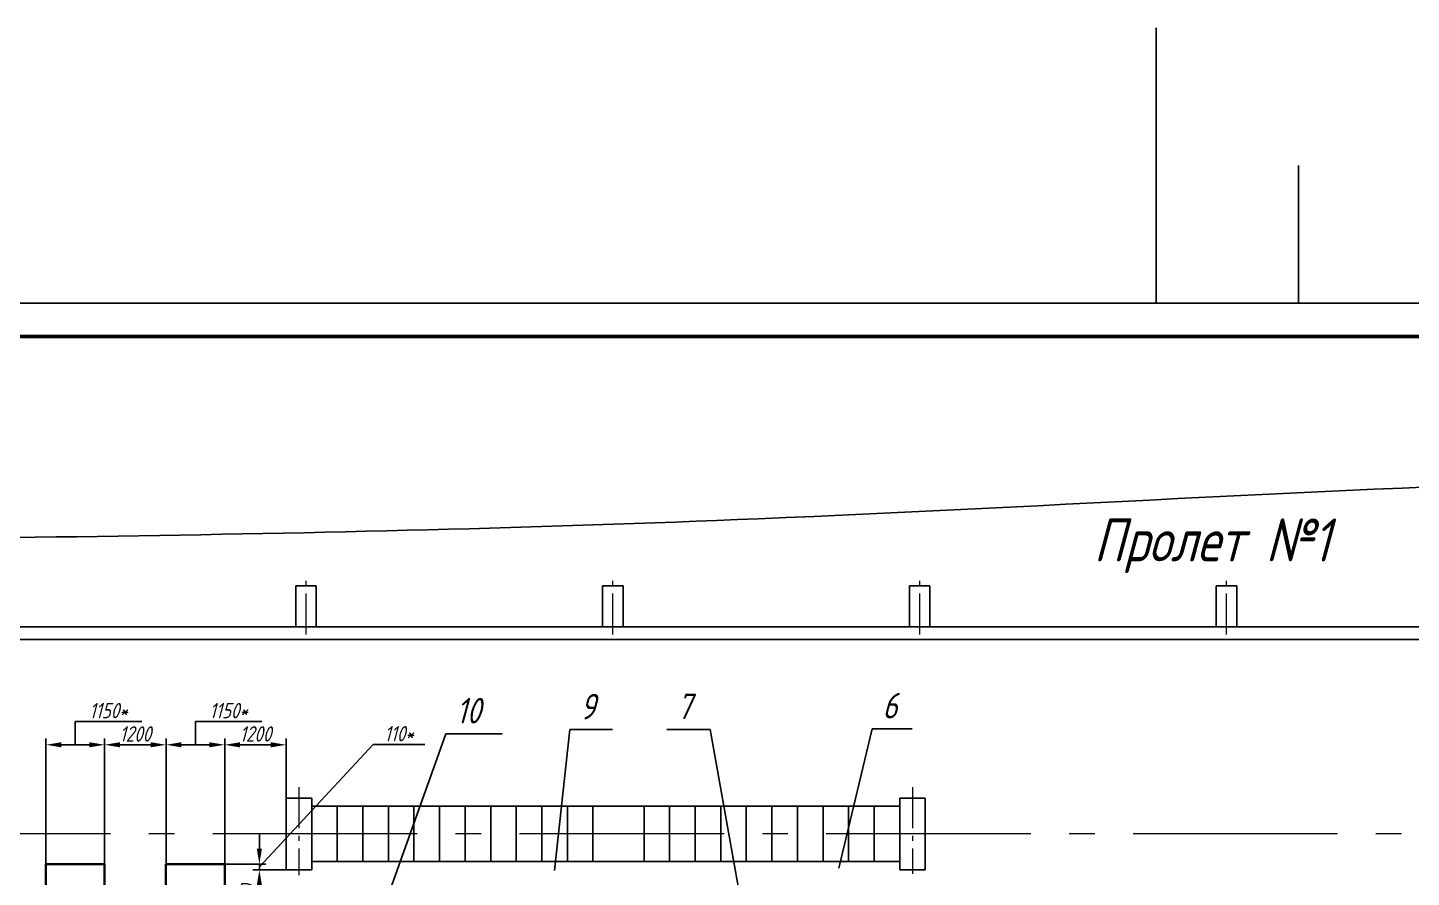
# Model space of a CAD drawing. Header units: millimetres. Extents: x -80926 to 207199, y -554506 to -32322.
# Drawn here: x 14348 to 41408, y -308752 to -292140 of the extents above; entities that cross this region are included whole.
import ezdxf

# ---------------------------------------------------------------- set-up
doc = ezdxf.new("R2010")
doc.units = ezdxf.units.MM
doc.linetypes.add('GOST2.303 6', pattern=[12, 8, -1.5, 1, -1.5])
for name, color, linetype, lineweight in [('CENTER', 10, 'GOST2.303 6', 15), ('DIM', 5, 'Continuous', 15), ('KORP', 200, 'Continuous', 40)]:
    doc.layers.add(name, color=color, linetype=linetype, lineweight=lineweight)
doc.styles.add('GOST 2.304', font='CS_Gost2304.shx', dxfattribs={"oblique": 15})
doc.dimstyles.new('GOST', dxfattribs={"dimscale": 0, "dimtxt": 3, "dimasz": 3, "dimexe": 1.25, "dimexo": 0, "dimtad": 1, "dimtoh": 1, "dimdec": 3, "dimtxsty": 'GOST 2.304', "dimcen": 5, "dimadec": 3, "dimazin": 2, "dimtfac": 0.75, "dimtdec": 4, "dimtmove": 1, "dimatfit": 3, "dimfxl": 0, "dimtolj": 1, "dimarcsym": 0})

# ---------------------------------------------------------------- blocks, each defined once
blk = doc.blocks.new('*D236')
at = {"layer": 'Defpoints', "color": 0}
for p in [(18203, -306162), (19403, -307204), (18203, -308494)]:
    blk.add_point(p, dxfattribs=at)
at = {"layer": 'DIM', "color": 0, "lineweight": -2}
for p, q in [((18203, -308494), (18203, -306037)), ((19403, -307204), (19403, -306037)), ((19103, -306162), (18503, -306162))]:
    blk.add_line(p, q, dxfattribs=at)
at = {"layer": 'DIM', "color": 0}
for points in [[(18503, -306112), (18503, -306212), (18203, -306162)], [(19103, -306112), (19103, -306212), (19403, -306162)]]:
    blk.add_solid(points, dxfattribs=at)
at = {"layer": 'DIM', "color": 0, "insert": (18803, -305949), "char_height": 300, "attachment_point": 5, "style": 'GOST 2.304'}
blk.add_mtext('\\A1;1200', dxfattribs=at)
blk = doc.blocks.new('*D237')
at = {"layer": 'Defpoints', "color": 0}
for p in [(15853, -306161), (15853, -308494), (17053, -308494)]:
    blk.add_point(p, dxfattribs=at)
at = {"layer": 'DIM', "color": 0, "lineweight": -2}
for p, q in [((15853, -308494), (15853, -306036)), ((17053, -308494), (17053, -306036)), ((16753, -306161), (16153, -306161))]:
    blk.add_line(p, q, dxfattribs=at)
at = {"layer": 'DIM', "color": 0}
for points in [[(16153, -306111), (16153, -306211), (15853, -306161)], [(16753, -306111), (16753, -306211), (17053, -306161)]]:
    blk.add_solid(points, dxfattribs=at)
at = {"layer": 'DIM', "color": 0, "insert": (16453, -305949), "char_height": 300, "attachment_point": 5, "style": 'GOST 2.304'}
blk.add_mtext('\\A1;1200', dxfattribs=at)
blk = doc.blocks.new('*D238')
at = {"layer": 'Defpoints', "color": 0}
for p in [(14703, -306161), (14703, -308494), (15853, -308494)]:
    blk.add_point(p, dxfattribs=at)
at = {"layer": 'DIM', "color": 0, "lineweight": -2}
for p, q in [((15278, -306161), (15278, -305705)), ((15278, -305705), (16578, -305705)), ((14703, -308494), (14703, -306036)), ((15853, -308494), (15853, -306036)), ((15553, -306161), (15003, -306161))]:
    blk.add_line(p, q, dxfattribs=at)
at = {"layer": 'DIM', "color": 0}
for points in [[(15003, -306111), (15003, -306211), (14703, -306161)], [(15553, -306111), (15553, -306211), (15853, -306161)]]:
    blk.add_solid(points, dxfattribs=at)
at = {"layer": 'DIM', "color": 0, "insert": (15928, -305493), "char_height": 300, "attachment_point": 5, "style": 'GOST 2.304'}
blk.add_mtext('\\A1;1150*', dxfattribs=at)
blk = doc.blocks.new('*D239')
at = {"layer": 'Defpoints', "color": 0}
for p in [(18203, -306161), (17053, -308494), (18203, -308494)]:
    blk.add_point(p, dxfattribs=at)
at = {"layer": 'DIM', "color": 0, "lineweight": -2}
for p, q in [((17628, -306161), (17628, -305705)), ((17628, -305705), (18928, -305705)), ((17053, -308494), (17053, -306036)), ((18203, -308494), (18203, -306036)), ((17353, -306161), (17903, -306161))]:
    blk.add_line(p, q, dxfattribs=at)
at = {"layer": 'DIM', "color": 0}
for points in [[(17353, -306111), (17353, -306211), (17053, -306161)], [(17903, -306111), (17903, -306211), (18203, -306161)]]:
    blk.add_solid(points, dxfattribs=at)
at = {"layer": 'DIM', "color": 0, "insert": (18278, -305493), "char_height": 300, "attachment_point": 5, "style": 'GOST 2.304'}
blk.add_mtext('\\A1;1150*', dxfattribs=at)
blk = doc.blocks.new('*D245')
at = {"layer": 'Defpoints', "color": 0, "ltscale": 100}
for p in [(19812, -308604), (18879, -309804), (19403, -309804)]:
    blk.add_point(p, dxfattribs=at)
at = {"layer": 'DIM', "color": 0, "lineweight": -2, "ltscale": 100}
for p, q in [((19812, -308604), (18754, -308604)), ((18879, -308904), (18879, -309504)), ((19403, -309804), (18754, -309804))]:
    blk.add_line(p, q, dxfattribs=at)
at = {"layer": 'DIM', "color": 0, "ltscale": 100}
for points in [[(18829, -308904), (18929, -308904), (18879, -308604)], [(18829, -309504), (18929, -309504), (18879, -309804)]]:
    blk.add_solid(points, dxfattribs=at)
at = {"layer": 'DIM', "color": 0, "ltscale": 100, "insert": (18667, -309204), "char_height": 300, "attachment_point": 5, "rotation": 90, "style": 'GOST 2.304'}
blk.add_mtext('\\A1;1200', dxfattribs=at)
blk = doc.blocks.new('*D254')
at = {"layer": 'Defpoints', "color": 0, "ltscale": 100}
for p in [(18203, -308494), (18758, -308604), (18879, -308604)]:
    blk.add_point(p, dxfattribs=at)
at = {"layer": 'DIM', "color": 0, "lineweight": -2, "ltscale": 100}
for p, q in [((18879, -308549), (21103, -306157)), ((21103, -306157), (22117, -306157)), ((18879, -308194), (18879, -307894)), ((18203, -308494), (19004, -308494)), ((18758, -308604), (19004, -308604)), ((18879, -308494), (18879, -308604)), ((18879, -308494), (18879, -308604)), ((18879, -308904), (18879, -309204))]:
    blk.add_line(p, q, dxfattribs=at)
at = {"layer": 'DIM', "color": 0, "ltscale": 100}
for points in [[(18829, -308194), (18929, -308194), (18879, -308494)], [(18829, -308904), (18929, -308904), (18879, -308604)]]:
    blk.add_solid(points, dxfattribs=at)
at = {"layer": 'DIM', "color": 0, "ltscale": 100, "insert": (21610, -305944), "char_height": 300, "attachment_point": 5, "style": 'GOST 2.304'}
blk.add_mtext('\\A1;110*', dxfattribs=at)

msp = doc.modelspace()

# ---------------------------------------------------------------- linework, layer by layer
at = {"ltscale": 100}
for p, q in [((36416.6582, -292140.2951), (36416.6582, -297528.7465)), ((39199.3118, -294834.5208), (39199.3118, -297528.7465))]:
    msp.add_line(p, q, dxfattribs=at)
for p, q in [((-15400.6882, -297528.7465), (39199.3118, -297528.7465)), ((39199.3118, -297528.7465), (93799.3118, -297528.7465)), ((19592.6579, -303053.9469), (19992.6579, -303053.9469)), ((19592.6579, -303853.9469), (19592.6579, -303053.9469)), ((19992.6579, -303053.9469), (19992.6579, -303853.9469)), ((25592.6579, -303053.9469), (25992.6579, -303053.9469)), ((25592.6579, -303853.9469), (25592.6579, -303053.9469)), ((25992.6579, -303053.9469), (25992.6579, -303853.9469)), ((31592.6579, -303053.9469), (31992.6579, -303053.9469)), ((31592.6579, -303853.9469), (31592.6579, -303053.9469)), ((31992.6579, -303053.9469), (31992.6579, -303853.9469)), ((37592.6579, -303053.9469), (37992.6579, -303053.9469)), ((37592.6579, -303853.9469), (37592.6579, -303053.9469)), ((37992.6579, -303053.9469), (37992.6579, -303853.9469)), ((79402.6579, -303853.9469), (7192.6579, -303853.9469)), ((37992.6579, -303853.9469), (37592.6579, -303853.9469)), ((79652.6579, -304103.9469), (7192.6579, -304103.9469)), ((19902.6579, -307203.9469), (19402.6579, -307203.9469)), ((19402.6579, -307203.9469), (19402.6579, -308603.9469)), ((19902.6579, -307203.9469), (19902.6579, -308603.9469)), ((19902.6579, -307361.8993), (31402.6579, -307361.8993)), ((20402.6579, -308445.9944), (20402.6579, -307361.8993)), ((20902.6579, -308445.9944), (20902.6579, -307361.8993)), ((21402.6579, -308445.9944), (21402.6579, -307361.8993)), ((21902.6579, -308445.9944), (21902.6579, -307361.8993)), ((22402.6579, -308445.9944), (22402.6579, -307361.8993)), ((22902.6579, -308445.9944), (22902.6579, -307361.8993)), ((23402.6579, -308445.9944), (23402.6579, -307361.8993)), ((23902.6579, -308445.9944), (23902.6579, -307361.8993)), ((24402.6579, -308445.9944), (24402.6579, -307361.8993)), ((24902.6579, -308445.9944), (24902.6579, -307361.8993)), ((25402.6579, -308445.9944), (25402.6579, -307361.8993)), ((26402.6579, -308445.9944), (26402.6579, -307361.8993)), ((26902.6579, -308445.9944), (26902.6579, -307361.8993)), ((27402.6579, -308445.9944), (27402.6579, -307361.8993)), ((27902.6579, -308445.9944), (27902.6579, -307361.8993)), ((28402.6579, -308445.9944), (28402.6579, -307361.8993)), ((28902.6579, -308445.9944), (28902.6579, -307361.8993)), ((29402.6579, -308445.9944), (29402.6579, -307361.8993)), ((29902.6579, -308445.9944), (29902.6579, -307361.8993)), ((30402.6579, -308445.9944), (30402.6579, -307361.8993)), ((30902.6579, -308445.9944), (30902.6579, -307361.8993)), ((31902.6579, -307203.9469), (31402.6579, -307203.9469)), ((31402.6579, -307203.9469), (31402.6579, -308603.9469)), ((31902.6579, -307203.9469), (31902.6579, -308603.9469)), ((19902.6579, -308445.9944), (31402.6579, -308445.9944)), ((19402.6579, -308603.9469), (19902.6579, -308603.9469)), ((31402.6579, -308603.9469), (31902.6579, -308603.9469))]:
    msp.add_line(p, q)
at = {"color": 7, "linetype": 'Continuous', "lineweight": 60}
msp.add_line((94999.3118, -298178.7465), (-14360.6882, -298178.7465), dxfattribs=at)
at = {"color": 1, "linetype": 'Continuous', "lineweight": 25, "ltscale": 100}
for p, q in [((21402.2391, -309088.7478), (22528.73, -305944.2717)), ((22528.73, -305944.2717), (23625.2046, -305944.2717)), ((24650.3747, -308619.2221), (24951.3062, -305865.222)), ((24951.3062, -305865.222), (25785.2808, -305865.222)), ((26846.9782, -305860.658), (27693.4528, -305860.658)), ((28251.2792, -308962.187), (27693.4528, -305860.658)), ((30211.213, -308576.5892), (30863.7989, -305846.2777)), ((30863.7989, -305846.2777), (31647.7735, -305846.2777))]:
    msp.add_line(p, q, dxfattribs=at)
at = {"start_tangent": (0.3660213996, 0.930606434), "end_tangent": (0.9880728766, -0.1539869819)}
msp.add_spline([(-6391.6721, -304103.9469), (-6202.8086, -303170.1174), (-4686.1268, -302633.3071), (-388.8621, -302275.4337), (2633.9688, -302212.2795), (28635.0418, -301743.0165), (46173.7207, -300972.5901), (57815.0244, -301103.8591), (72516.3497, -302284.4356), (77864.5748, -302283.035), (79191.758, -302246.4466)], degree=3, dxfattribs=at)
msp.add_open_spline([(-6391.6721, -304103.9469), (-6539.0869, -304510.5237), (-7593.8484, -311447.1481), (-8990.4567, -314571.8286), (-8967.2601, -329031.0901), (2645.5737, -330696.4969), (16923.3895, -329264.1046), (34735.8984, -329998.1005), (50856.0059, -329836.9321), (72116.3727, -329355.3163), (82007.7686, -330752.1078), (82599.1026, -321086.1843), (82921.1958, -313174.5372), (83700.5195, -306761.4353), (83438.3072, -302457.8576), (81910.1969, -302749.5348), (80198.5862, -302557.446), (79191.758, -302246.4466)], degree=3, knots=[801.6625174448, 801.6625174448, 801.6625174448, 801.6625174448, 2111.8071712127, 11138.3698301209, 23394.6988272199, 31668.3245429155, 50102.1857783468, 67549.1935370648, 85138.7487895182, 97029.3574073722, 117856.6013994624, 126232.1472898463, 136100.3298398128, 142525.9250569345, 147083.6997114652, 148988.7913002833, 149566.3012723248, 149566.3012723248, 149566.3012723248, 149566.3012723248])
at = {"layer": 'CENTER', "ltscale": 100}
for p, q in [((19792.6579, -304003.0269), (19792.6579, -302922.0265)), ((25792.6579, -304003.0269), (25792.6579, -302922.0265)), ((31792.6579, -304003.0269), (31792.6579, -302922.0265)), ((37792.6579, -304003.0269), (37792.6579, -302922.0265)), ((19652.6579, -306988.464), (19652.6579, -308708.5637)), ((31652.6579, -306988.464), (31652.6579, -308686.4178))]:
    msp.add_line(p, q, dxfattribs=at)
at = {"layer": 'CENTER', "ltscale": 500}
msp.add_line((75966.1274, -307903.9469), (-4843.5104, -307903.9469), dxfattribs=at)
at = {"layer": 'KORP'}
for p, q in [((14702.6579, -308493.9469), (14702.6579, -312833.9469)), ((14702.6579, -308493.9469), (15852.6579, -308493.9469)), ((15852.6579, -308493.9469), (15852.6579, -312833.9469)), ((17052.6579, -308493.9469), (17052.6579, -312833.9469)), ((17052.6579, -308493.9469), (18202.6579, -308493.9469)), ((18202.6579, -308493.9469), (18202.6579, -312833.9469))]:
    msp.add_line(p, q, dxfattribs=at)

# ---------------------------------------------------------------- texts
at = {"color": 5, "linetype": 'Continuous', "lineweight": 25, "ltscale": 100, "style": 'GOST 2.304', "oblique": 15}
for s, p in [('9', (25151.3062, -305665.222)), ('7', (27046.9782, -305660.658)), ('6', (31063.7989, -305646.2777)), ('10', (22728.73, -305744.2717))]:
    msp.add_text(s, height=500, dxfattribs=at).set_placement(p)
at = {"layer": 'KORP', "style": 'GOST 2.304', "oblique": 15}
msp.add_text('Пролет №1', height=840, dxfattribs=at).set_placement((35196.0633, -302576.9351))

# ---------------------------------------------------------------- dimensions: what is measured, and where the dimension line sits
at = {"layer": 'DIM'}
for base, p1, p2, picture, middle in [((14702.6579, -306161.4182), (15852.6579, -308493.9469), (14702.6579, -308493.9469), '*D238', (15340.1579, -305492.6682)), ((18202.6579, -306161.4182), (17052.6579, -308493.9469), (18202.6579, -308493.9469), '*D239', (17690.1579, -305492.6682))]:
    dim = msp.add_linear_dim(base=base, p1=p1, p2=p2, text='1150*', dimstyle='GOST', override={"dimscale": 100, "dimlfac": 1, "dimtxsty": 'GOST 2.304', "dimsah": 1, "dimtolj": 1}, dxfattribs=at)
    dim.commit()
    dim.dimension.update_dxf_attribs({"geometry": picture, "text_midpoint": middle})
for base, p1, p2, picture, middle in [((15852.6579, -306161.4182), (17052.6579, -308493.9469), (15852.6579, -308493.9469), '*D237', (16452.6579, -305948.9182)), ((18202.6579, -306161.8639), (19402.6579, -307203.9469), (18202.6579, -308493.9469), '*D236', (18802.6579, -305949.3639))]:
    dim = msp.add_linear_dim(base=base, p1=p1, p2=p2, dimstyle='GOST', override={"dimscale": 100, "dimsah": 1}, dxfattribs=at)
    dim.commit()
    dim.dimension.update_dxf_attribs({"geometry": picture, "text_midpoint": middle})
at = {"layer": 'DIM', "ltscale": 100}
dim = msp.add_linear_dim(base=(18879.2124, -308603.9469), p1=(18202.6579, -308493.9469), p2=(18757.5908, -308603.9469), angle=90, text='110*', dimstyle='GOST', override={"dimscale": 100, "dimlfac": 1, "dimtxsty": 'GOST 2.304', "dimsah": 1, "dimtolj": 1}, dxfattribs=at)
dim.commit()
dim.dimension.update_dxf_attribs({"geometry": '*D254', "text_midpoint": (21165.394, -306156.7717), "dimtype": 160})
dim = msp.add_linear_dim(base=(18879.3037, -309803.9469), p1=(19811.8997, -308603.9469), p2=(19402.6579, -309803.9469), angle=90, dimstyle='GOST', override={"dimscale": 100}, dxfattribs=at)
dim.commit()
dim.dimension.update_dxf_attribs({"geometry": '*D245', "text_midpoint": (18666.8037, -309203.9469)})

doc.saveas('drawing.dxf')
